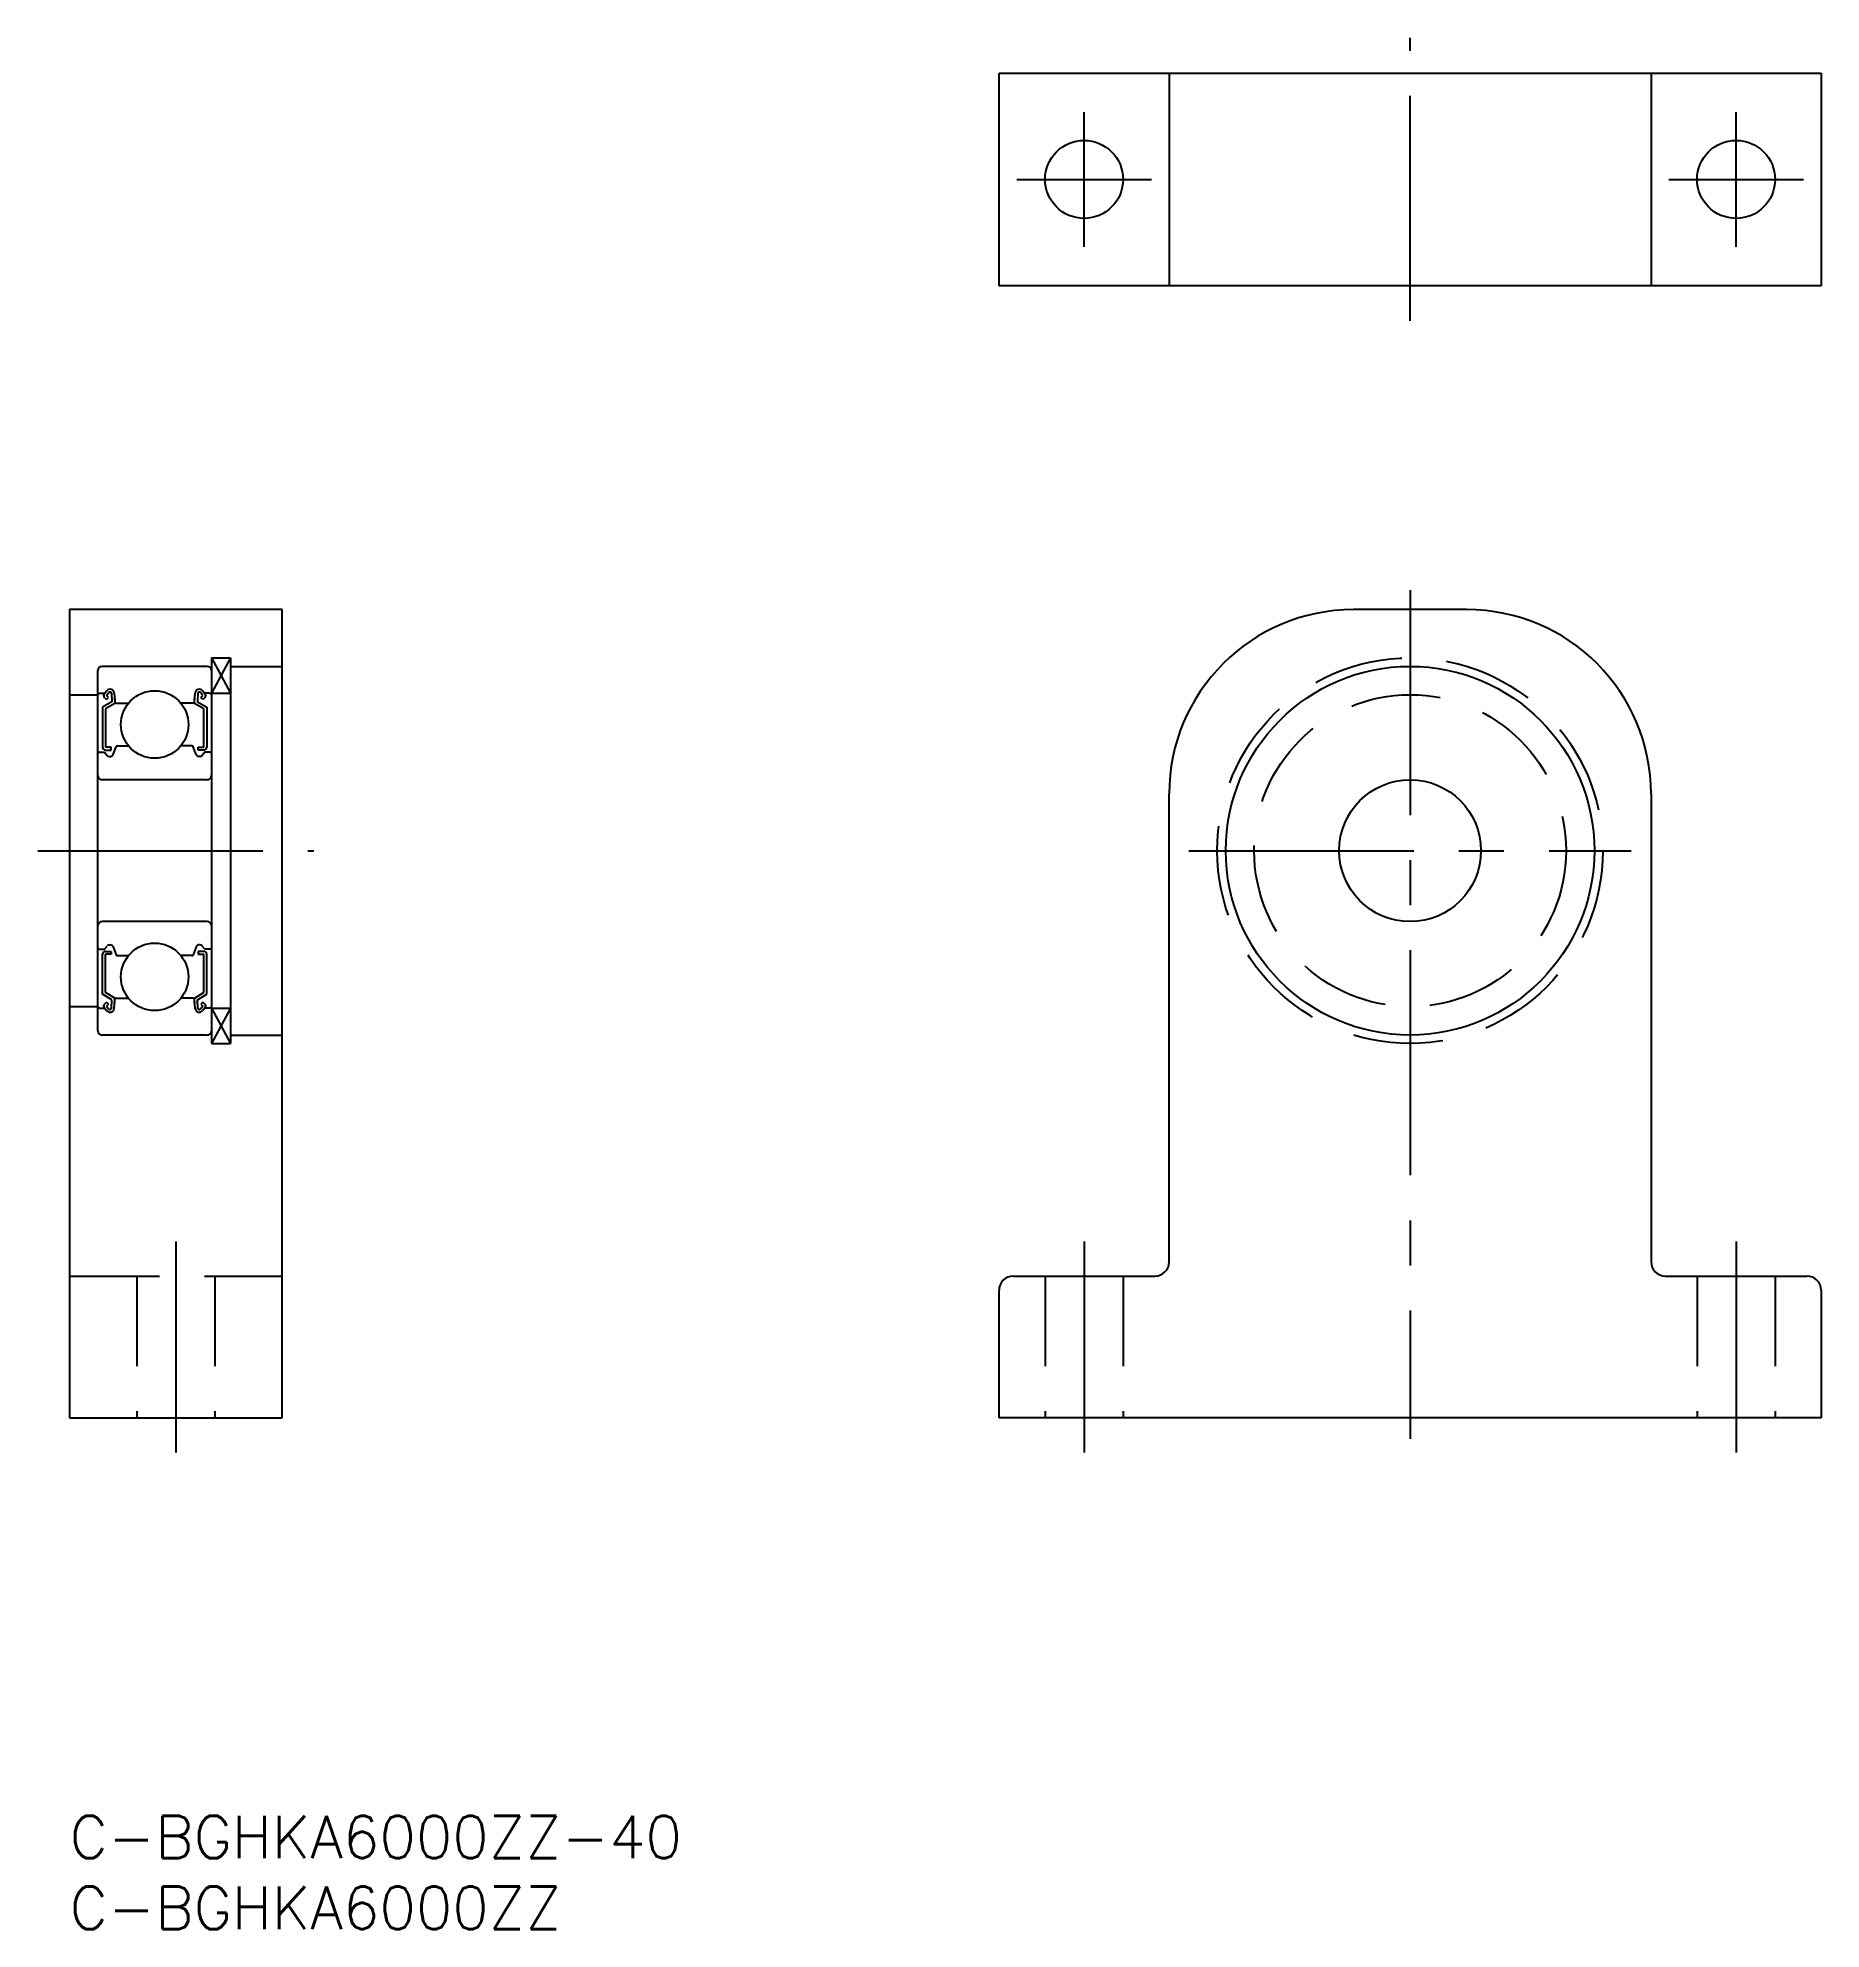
# Model space of a CAD drawing. Extents: x -2 to 124, y -8 to 125.
import ezdxf
from ezdxf.enums import TextEntityAlignment as Align

# ---------------------------------------------------------------- set-up
doc = ezdxf.new("R2010")
doc.units = 0
doc.header["$LTSCALE"] = 0.5
doc.linetypes.add('CENTER', pattern=[50.8, 31.75, -6.35, 6.35, -6.35])
doc.linetypes.add('DASHED', pattern=[19.05, 12.7, -6.35])
doc.layers.get('0').update_dxf_attribs({"linetype": 'CONTINUOUS'})
doc.layers.add('CENTER', color=1, linetype='CENTER')
doc.styles.get("Standard").update_dxf_attribs({"font": 'txt.shx', "height": 3, "bigfont": 'bigfont.shx'})

msp = doc.modelspace()

# ---------------------------------------------------------------- linework, layer by layer
at = {"color": 7, "linetype": 'CONTINUOUS'}
for p, q in [((65.57, 122.9), (123.57, 122.9)), ((65.57, 107.9), (65.57, 122.9)), ((77.57, 122.9), (77.57, 107.9)), ((111.57, 122.9), (111.57, 107.9)), ((123.57, 122.9), (123.57, 107.9)), ((123.57, 107.9), (65.57, 107.9)), ((0, 85.06), (0, 28.06)), ((15, 85.06), (0, 85.06)), ((15, 28.06), (15, 85.06)), ((98.57, 85.06), (90.57, 85.06)), ((10, 81.66), (10, 54.46)), ((10, 81.66), (11.35, 81.66)), ((11.35, 81.66), (11.35, 54.46)), ((2, 55.36), (2, 80.76)), ((9.7, 81.06), (2.3, 81.06)), ((11.35, 81.06), (15, 81.06)), ((0, 79.06), (2, 79.06)), ((2.1, 79.16), (2.46, 79.16)), ((2.45, 79.14), (2.62, 79.35)), ((2.6, 78.73), (2.46, 78.87)), ((2.6, 79.01), (2.77, 79.22)), ((2.74, 78.87), (2.6, 79.01)), ((2.6, 78.73), (2.74, 78.87)), ((2.95, 79.16), (2.98, 78.56)), ((3.15, 79.18), (3.2, 78.55)), ((3.18, 78.8), (3.18, 78.44)), ((8.8, 78.55), (8.85, 79.18)), ((8.82, 78.44), (8.82, 78.8)), ((9.05, 79.16), (9.02, 78.56)), ((9.4, 79.01), (9.23, 79.22)), ((9.26, 78.87), (9.4, 79.01)), ((9.4, 78.73), (9.26, 78.87)), ((9.38, 79.35), (9.55, 79.14)), ((9.54, 78.87), (9.4, 78.73)), ((9.9, 79.16), (9.54, 79.16)), ((10, 79.16), (11.35, 79.16)), ((2.98, 78.56), (2.33, 78.18)), ((2.33, 78.18), (2.33, 75.36)), ((3.18, 78.44), (2.53, 78.07)), ((2.53, 78.07), (2.53, 75.36)), ((3.3, 78.46), (4.15, 78.46)), ((8.7, 78.46), (7.85, 78.46)), ((9.47, 78.07), (8.82, 78.44)), ((9.02, 78.56), (9.67, 78.18)), ((9.47, 75.36), (9.47, 78.07)), ((9.67, 78.18), (9.67, 75.36)), ((2.1, 75.01), (2.45, 75.01)), ((2.45, 75.01), (2.64, 74.78)), ((2.93, 75.36), (2.53, 75.36)), ((2.53, 75.16), (2.93, 75.16)), ((2.79, 74.71), (2.89, 74.71)), ((2.93, 75.16), (2.93, 75.36)), ((3.08, 74.84), (3.28, 75.39)), ((3.37, 75.46), (4.15, 75.46)), ((8.63, 75.46), (7.85, 75.46)), ((8.92, 74.84), (8.72, 75.39)), ((9.07, 75.16), (9.07, 75.36)), ((9.07, 75.36), (9.47, 75.36)), ((9.47, 75.16), (9.07, 75.16)), ((9.21, 74.71), (9.11, 74.71)), ((9.55, 75.01), (9.36, 74.78)), ((9.9, 75.01), (9.55, 75.01)), ((9.7, 73.06), (2.3, 73.06)), ((77.57, 39.06), (77.57, 72.06)), ((111.57, 72.06), (111.57, 39.06)), ((9.7, 63.06), (2.3, 63.06)), ((2.79, 61.41), (2.89, 61.41)), ((9.21, 61.41), (9.11, 61.41)), ((2.1, 61.11), (2.45, 61.11)), ((2.33, 57.93), (2.33, 60.76)), ((2.45, 61.11), (2.64, 61.33)), ((2.53, 60.96), (2.93, 60.96)), ((2.53, 58.05), (2.53, 60.76)), ((2.93, 60.76), (2.53, 60.76)), ((2.93, 60.96), (2.93, 60.76)), ((3.08, 61.27), (3.28, 60.72)), ((3.37, 60.66), (4.15, 60.66)), ((8.63, 60.66), (7.85, 60.66)), ((8.92, 61.27), (8.72, 60.72)), ((9.47, 60.96), (9.07, 60.96)), ((9.07, 60.96), (9.07, 60.76)), ((9.07, 60.76), (9.47, 60.76)), ((9.55, 61.11), (9.36, 61.33)), ((9.47, 58.05), (9.47, 60.76)), ((9.9, 61.11), (9.55, 61.11)), ((9.67, 57.93), (9.67, 60.76)), ((2.98, 57.55), (2.33, 57.93)), ((2.6, 57.38), (2.46, 57.24)), ((3.18, 57.67), (2.53, 58.05)), ((2.6, 57.38), (2.74, 57.24)), ((2.95, 56.95), (2.98, 57.55)), ((3.15, 56.93), (3.2, 57.56)), ((3.18, 57.31), (3.18, 57.67)), ((3.3, 57.66), (4.15, 57.66)), ((8.7, 57.66), (7.85, 57.66)), ((8.85, 56.93), (8.8, 57.56)), ((8.82, 57.67), (9.47, 58.05)), ((8.82, 57.31), (8.82, 57.67)), ((9.02, 57.55), (9.67, 57.93)), ((9.05, 56.95), (9.02, 57.55)), ((9.4, 57.38), (9.26, 57.24)), ((9.4, 57.38), (9.54, 57.24)), ((0, 57.06), (2, 57.06)), ((2.1, 56.96), (2.46, 56.96)), ((2.45, 56.97), (2.62, 56.76)), ((2.74, 57.24), (2.6, 57.1)), ((2.6, 57.1), (2.77, 56.89)), ((9.4, 57.1), (9.23, 56.89)), ((9.26, 57.24), (9.4, 57.1)), ((9.55, 56.97), (9.38, 56.76)), ((9.9, 56.96), (9.54, 56.96)), ((10, 56.96), (11.35, 56.96)), ((9.7, 55.06), (2.3, 55.06)), ((11.35, 55.06), (15, 55.06)), ((10, 54.46), (11.35, 54.46)), ((66.57, 38.06), (76.57, 38.06)), ((112.57, 38.06), (122.57, 38.06)), ((65.57, 28.06), (65.57, 37.06)), ((123.57, 37.06), (123.57, 28.06)), ((0, 28.06), (15, 28.06)), ((123.57, 28.06), (65.57, 28.06))]:
    msp.add_line(p, q, dxfattribs=at)
at = {"color": 3, "linetype": 'CONTINUOUS'}
for p, q in [((10, 81.66), (11.35, 79.16)), ((11.35, 81.66), (10, 79.16)), ((10, 56.96), (11.35, 54.46)), ((11.35, 56.96), (10, 54.46))]:
    msp.add_line(p, q, dxfattribs=at)
at = {"color": 3, "linetype": 'DASHED'}
for p, q in [((0, 38.06), (15, 38.06)), ((4.75, 38.06), (4.75, 28.06)), ((10.25, 38.06), (10.25, 28.06)), ((68.82, 38.06), (68.82, 28.06)), ((74.32, 38.06), (74.32, 28.06)), ((114.82, 38.06), (114.82, 28.06)), ((120.32, 38.06), (120.32, 28.06))]:
    msp.add_line(p, q, dxfattribs=at)
at = {"color": 7, "linetype": 'CONTINUOUS'}
for centre, radius in [((71.57, 115.4), 2.75), ((117.57, 115.4), 2.75), ((94.57, 68.06), 13), ((6, 76.96), 2.38), ((94.57, 68.06), 5), ((6, 59.16), 2.38)]:
    msp.add_circle(centre, radius, dxfattribs=at)
at = {"color": 3, "linetype": 'DASHED'}
for radius in [13.6, 11]:
    msp.add_circle((94.57, 68.06), radius, dxfattribs=at)
at = {"color": 7, "linetype": 'CONTINUOUS'}
for centre, radius, start, end in [((90.57, 72.06), 13, 90, 180), ((98.57, 72.06), 13, 0, 90), ((2.3, 80.76), 0.3, 90, 180), ((9.7, 80.76), 0.3, 0, 90), ((2.1, 79.06), 0.1, 90, 180), ((2.6, 79.01), 0.2, 140.137, 225.002), ((2.85, 79.15), 0.3, 4.9354, 140.137), ((2.85, 79.15), 0.1, 3.1017, 139.9503), ((9.15, 79.15), 0.3, 39.863, 175.0646), ((9.15, 79.15), 0.1, 40.0497, 176.8983), ((9.4, 79.01), 0.2, 314.998, 39.863), ((9.9, 79.06), 0.1, 0, 90), ((3.3, 78.56), 0.1, 184.9354, 270), ((8.7, 78.56), 0.1, 270, 355.0646), ((2.1, 74.91), 0.1, 90, 180), ((2.53, 75.36), 0.2, 180, 270), ((2.79, 74.91), 0.2, 219.9762, 270), ((2.89, 74.91), 0.2, 270, 339.9916), ((3.37, 75.36), 0.1, 90, 159.9916), ((8.63, 75.36), 0.1, 20.0084, 90), ((9.11, 74.91), 0.2, 200.0084, 270), ((9.21, 74.91), 0.2, 270, 320.0238), ((9.47, 75.36), 0.2, 270, 0), ((9.9, 74.91), 0.1, 0, 90), ((2.3, 73.36), 0.3, 180, 270), ((9.7, 73.36), 0.3, 270, 0), ((2.3, 62.76), 0.3, 90, 180), ((9.7, 62.76), 0.3, 0, 90), ((2.79, 61.21), 0.2, 90, 140.0238), ((2.89, 61.21), 0.2, 20.0084, 90), ((9.11, 61.21), 0.2, 90, 159.9916), ((9.21, 61.21), 0.2, 39.9762, 90), ((2.1, 61.21), 0.1, 180, 270), ((2.53, 60.76), 0.2, 90, 180), ((3.37, 60.76), 0.1, 200.0084, 270), ((8.63, 60.76), 0.1, 270, 339.9916), ((9.47, 60.76), 0.2, 0, 90), ((9.9, 61.21), 0.1, 270, 0), ((3.3, 57.56), 0.1, 90, 175.0646), ((8.7, 57.56), 0.1, 4.9354, 90), ((2.1, 57.06), 0.1, 180, 270), ((2.6, 57.1), 0.2, 134.998, 219.863), ((2.85, 56.96), 0.3, 219.863, 355.0646), ((2.85, 56.96), 0.1, 220.0497, 356.8983), ((9.15, 56.96), 0.3, 184.9354, 320.137), ((9.15, 56.96), 0.1, 183.1017, 319.9503), ((9.4, 57.1), 0.2, 320.137, 45.002), ((9.9, 57.06), 0.1, 270, 0), ((2.3, 55.36), 0.3, 180, 270), ((9.7, 55.36), 0.3, 270, 0), ((76.57, 39.06), 1, 270, 0), ((112.57, 39.06), 1, 180, 270), ((66.57, 37.06), 1, 90, 180), ((122.57, 37.06), 1, 0, 90)]:
    msp.add_arc(centre, radius, start, end, dxfattribs=at)
at = {"layer": 'CENTER', "color": 1, "linetype": 'CENTER'}
for p, q in [((94.57, 105.42), (94.57, 125.39)), ((71.57, 110.65), (71.57, 120.15)), ((117.57, 110.65), (117.57, 120.15)), ((66.82, 115.4), (76.32, 115.4)), ((112.82, 115.4), (122.32, 115.4)), ((94.57, 86.44), (94.57, 26.58)), ((-2.24, 68.06), (17.24, 68.06)), ((78.97, 68.06), (110.17, 68.06)), ((7.5, 40.49), (7.5, 25.62)), ((71.57, 40.49), (71.57, 25.62)), ((117.57, 40.49), (117.57, 25.62))]:
    msp.add_line(p, q, dxfattribs=at)

# ---------------------------------------------------------------- texts
at = {"color": 7, "linetype": 'CONTINUOUS'}
for s, p in [('C-BGHKA6000ZZ-40', (0, 0)), ('C-BGHKA6000ZZ', (0, -5))]:
    msp.add_text(s, height=3, dxfattribs=at).set_placement(p, align=Align.TOP_LEFT)

doc.saveas('drawing.dxf')
